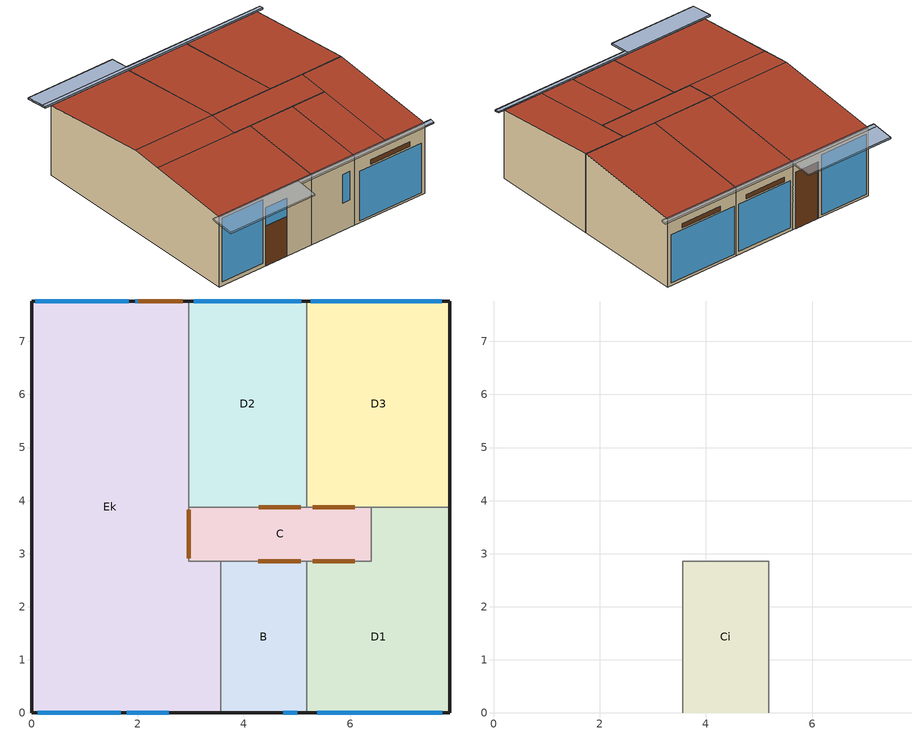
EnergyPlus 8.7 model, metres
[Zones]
D1
 floor othersideconditionsmodel (Exterior Floor): 7.88,2.86 6.4,2.86 6.4,3.88 7.88,3.88 z0; 7.88,0 5.18,0 5.18,2.86 7.88,2.86 z0
 wall outside (Exterior Wall): 5.18,0 7.88,0 z0:2.46; 7.88,0,0 7.88,3.88,0 7.88,3.88,2.86 7.88,0,2.46
 wall to Ci (Interior Wall _Rev): 5.18,0,2.46 5.18,2.86,2.46 5.18,2.86,2.75
 wall to B (Interior Wall _Rev): 5.18,0 5.18,2.86 z0:2.46
 wall to C (Interior Wall): 5.18,2.86 6.4,2.86 z0:2.75; 6.4,2.86,0 6.4,3.88,0 6.4,3.88,2.86 6.4,2.86,2.75
 wall to D3 (Interior Wall): 6.4,3.88 7.88,3.88 z0:2.86
 window (Exterior Window): 5.38,0 7.74,0 z0.07:1.82
 door (Exterior Wall Cajon): 5.81,0 7.31,0 z1.9:2.05
 door inside (Interior Door): 5.29,2.86 6.09,2.86 z0:2.05
 roof outside (Exterior Roof): 5.18,0,2.46 6.4,0,2.46 6.4,2.86,2.75 5.18,2.86,2.75; 6.4,0,2.46 7.88,0,2.46 7.88,3.88,2.86 6.4,3.88,2.86
B
 floor othersideconditionsmodel (Exterior Floor): 5.18,0 3.56,0 3.56,2.86 5.18,2.86 z0
 wall outside (Exterior Wall): 3.56,0 5.18,0 z0:2.46
 wall to Ek (Interior Wall): 3.56,0 3.56,2.86 z0:2.46
 wall to C (Interior Wall): 3.56,2.86 5.18,2.86 z0:2.46
 window (Exterior Window): 4.74,0 5,0 z0.97:1.98
 door inside (Interior Door): 4.27,2.86 5.07,2.86 z0:2.05
C
 floor othersideconditionsmodel (Exterior Floor): 6.4,2.86 2.96,2.86 2.96,3.88 6.4,3.88 z0
 wall to Ci (Interior Wall _Rev): 5.18,2.86 3.56,2.86 z2.46:2.75
 wall to Ek (Interior Wall): 3.56,2.86 2.96,2.86 z0:2.75; 2.96,2.86,0 2.96,3.88,0 2.96,3.88,2.86 2.96,2.86,2.75
 wall to D2 (Interior Wall): 2.96,3.88 5.18,3.88 z0:2.86
 wall to D3 (Interior Wall): 5.18,3.88 6.4,3.88 z0:2.86
 door inside (IRTSurface): 2.96,2.91 2.96,3.83 z0:2.71
 door inside (Interior Door): 4.28,3.88 5.07,3.88 / 5.29,3.88 6.09,3.88 z0:2.05
 roof outside (Exterior Roof): 2.96,2.86,2.75 6.4,2.86,2.75 6.4,3.88,2.86 2.96,3.88,2.86
Ek
 floor othersideconditionsmodel (Exterior Floor): 3.56,0 2.96,0 2.96,2.86 3.56,2.86 z0; 2.96,0 0,0 0,7.76 2.96,7.76 z0
 wall outside (Exterior Wall): 0,0 3.56,0 / 2.96,7.76 0,7.76 z0:2.46; 0,7.76,0 0,0,0 0,0,2.46 0,3.88,2.86 0,7.76,2.46
 wall to Ci (Interior Wall _Rev): 3.56,2.86,2.46 3.56,0,2.46 3.56,2.86,2.75
 wall to D2 (Interior Wall _Rev): 2.96,7.76,0 2.96,3.88,0 2.96,3.88,2.86 2.96,7.76,2.46
 window (Exterior Window): 1.79,0 2.59,0 z1.4:2.05; 2,7.76 1.95,7.76 z0:2.05; 0.12,0 1.68,0 z0.13:2.38; 1.83,7.76 0.07,7.76 z0.08:2.26
 door (Exterior Door): 1.79,0 2.59,0 z0:1.4; 2.85,7.76 2.01,7.76 z0:2.05
 roof outside (Exterior Roof): 0,2.86,2.75 2.96,2.86,2.75 2.96,3.88,2.86 0,3.88,2.86; 0,0,2.46 3.56,0,2.46 3.56,2.86,2.75 0,2.86,2.75; 2.96,7.76,2.46 0,7.76,2.46 0,3.88,2.86 2.96,3.88,2.86
D3
 floor othersideconditionsmodel (Exterior Floor): 7.88,3.88 5.18,3.88 5.18,7.76 7.88,7.76 z0
 wall outside (Exterior Wall): 7.88,7.76 5.18,7.76 z0:2.46; 7.88,3.88,0 7.88,7.76,0 7.88,7.76,2.46 7.88,3.88,2.86
 wall to D2 (Interior Wall): 5.18,3.88,0 5.18,7.76,0 5.18,7.76,2.46 5.18,3.88,2.86
 window (Exterior Window): 7.73,7.76 5.26,7.76 z0.09:1.82
 door (Exterior Wall Cajon): 7.3,7.76 5.8,7.76 z1.9:2.05
 roof outside (Exterior Roof): 7.88,7.76,2.46 5.18,7.76,2.46 5.18,3.88,2.86 7.88,3.88,2.86
D2
 floor othersideconditionsmodel (Exterior Floor): 5.18,3.88 2.96,3.88 2.96,7.76 5.18,7.76 z0
 wall outside (Exterior Wall): 5.18,7.76 2.96,7.76 z0:2.46
 window (Exterior Window): 5.08,7.76 3.05,7.76 z0.11:1.82
 door (Exterior Wall Cajon): 4.8,7.76 3.3,7.76 z1.9:2.05
 roof outside (Exterior Roof): 5.18,7.76,2.46 2.96,7.76,2.46 2.96,3.88,2.86 5.18,3.88,2.86
Ci
 floor to B (Interior Ceiling_Rev): 5.18,0 3.56,0 3.56,2.86 5.18,2.86 z2.46
 roof outside (Exterior Roof): 3.56,0,2.46 5.18,0,2.46 5.18,2.86,2.75 3.56,2.86,2.75
shading: -0.22,-0.8 3,-0.8 / 3,8.56 -0.22,8.56 z2.38:2.43; 8.1,0 -0.22,0 / -0.22,7.76 8.1,7.76 z2.46:2.51; 3,-0.15 8.1,-0.15 / 8.1,7.91 3,7.91 z2.45:2.5; -0.22,0,2.46 -0.22,-0.8,2.38 -0.22,-0.8,2.43 -0.22,0,2.51; -0.22,-0.8,2.38 3,-0.8,2.38 3,-0.15,2.45 -0.22,-0.15,2.45; 8.1,-0.15,2.45 -0.22,-0.15,2.45 -0.22,0,2.46 8.1,0,2.46; 3,-0.15,2.5 8.1,-0.15,2.5 8.1,0,2.51 3,0,2.51; -0.22,-0.8,2.43 3,-0.8,2.43 3,0,2.51 -0.22,0,2.51; 3,-0.8,2.38 3,-0.15,2.45 3,-0.15,2.5 3,-0.8,2.43; 3,8.56,2.43 -0.22,8.56,2.43 -0.22,7.91,2.5 3,7.91,2.5; 8.1,7.91,2.5 -0.22,7.91,2.5 -0.22,7.76,2.51 8.1,7.76,2.51; 3,7.91,2.45 8.1,7.91,2.45 8.1,7.76,2.46 3,7.76,2.46; -0.22,8.56,2.38 3,8.56,2.38 3,7.76,2.46 -0.22,7.76,2.46; 3,7.91,2.45 3,8.56,2.38 3,8.56,2.43 3,7.91,2.5; -0.22,8.56,2.38 -0.22,7.76,2.46 -0.22,7.76,2.51 -0.22,8.56,2.43
[Building]
Building: North Axis {deg}=0; Terrain=Suburbs; Loads Convergence Tolerance Value=0.04; Temperature Convergence Tolerance Value {deltaC}=0.4; Solar Distribution=FullExterior; Maximum Number of Warmup Days=25; Minimum Number of Warmup Days=6
[Site:Location]
Untitled (O1-O1:31-12)  (01-01:31-12): Latitude {deg}=-34.83; Longitude {deg}=-56.01; Time Zone {hr}=-3; Elevation {m}=33
[Site:WeatherStation]
Wind Sensor Height Above Ground {m}=20; Wind Speed Profile Exponent=0.14; Wind Speed Profile Boundary Layer Thickness {m}=270; Air Temperature Sensor Height Above Ground {m}=1.5
[Site:HeightVariation]
Wind Speed Profile Exponent=0.22; Wind Speed Profile Boundary Layer Thickness {m}=370; Air Temperature Gradient Coefficient {K/m}=0.0065
[Site:GroundTemperature:Shallow]
21.93, 20.89, 18.9, 17.02, 13.49, 11.64, 11.15, 12.12, 14.32, 17.05, 19.72, 21.47
[Site:GroundTemperature:Undisturbed:KusudaAchenbach]
GroundTemp_KA: 1.5, 1500, 2085
[Site:GroundDomain:Slab]
Base: 10, 0.61664, 5, 1.5, 2800, 850, 30, 50, Site:GroundTemperature:Undisturbed:KusudaAchenbach, GroundTemp_KA, 0, GroundCoupled_OSC, OnGrade, No, Full, No, Hourly, 1.6, 6
[Material]
Name | Roughness | Thickness {m} | Conductivity {W/m-K} | Density {kg/m3} | Specific Heat {J/kg-K} | Thermal Absorptance | Solar Absorptance | Visible Absorptance
Ladrillo de campo_.12 | Rough | 0.12 | 0.65 | 1300 | 1000 | 0.93 | 0.55 | 0.63
Hormig?n armado con 1% de acero_.1 | MediumRough | 0.1 | 2.3 | 2300 | 1000 | 0.9 | 0.5 | 0.5
Hormig?n armado con 1% de acero_.12 | MediumRough | 0.12 | 2.3 | 2300 | 1000 | 0.9 | 0.5 | 0.5
Mortero_.O2 | Rough | 0.02 | 0.41 | 999 | 1000 | 0.9 | 0.5 | 0.5
baldosa cer?mica_.O15 | Rough | 0.015 | 1 | 2000 | 800 | 0.9 | 0.45 | 0.45
Panel de fibras incluyendo MDF (densidad 6OO)_.OO5 | Rough | 0.005 | 0.14 | 600 | 1700 | 0.9 | 0.6 | 0.6
Polyvinlychloride (PVC)_.OO5 | Rough | 0.005 | 0.17 | 1390 | 900 | 0.9 | 0.7 | 0.7
Aluminio_.O1 | Rough | 0.01 | 160 | 2800 | 880 | 0.03 | 0.25 | 0.25
MatExtWall | MediumRough | 0.2 | 0.1 | 1300 | 1000 | 0.9 | 0.1 | 0.1
MatExtRoof | MediumSmooth | 0.2 | 0.1 | 1300 | 1000 | 0.9 | 0.1 | 0.1
[Material:NoMass] Roughness=Rough; Thermal Resistance {m2-K/W}=0.18; Thermal Absorptance=0.9; Solar Absorptance=0.7; Visible Absorptance=0.7
11_RVAL_2; 13_RVAL_2
[Material:InfraredTransparent]
IRTMaterial
[WindowMaterial:Glazing]
Vidrio 5mm: Optical Data Type=SpectralAverage; Thickness {m}=0.005; Solar Transmittance at Normal Incidence=0.88; Front Side Solar Reflectance at Normal Incidence=0.0808; Back Side Solar Reflectance at Normal Incidence=0.0808; Visible Transmittance at Normal Incidence=0.88; Front Side Visible Reflectance at Normal Incidence=0.0808; Back Side Visible Reflectance at Normal Incidence=0.0808; Infrared Transmittance at Normal Incidence=0; Front Side Infrared Hemispherical Emissivity=0.84; Back Side Infrared Hemispherical Emissivity=0.84; Conductivity {W/m-K}=1.4; Dirt Correction Factor for Solar and Visible Transmittance=1; Solar Diffusing=No; Young's modulus {Pa}=72000000000; Poisson's ratio=0.22
[WindowMaterial:Blind]
ProtB1: Slat Orientation=Horizontal; Slat Width {m}=0.055; Slat Separation {m}=0.055; Slat Thickness {m}=0.014; Slat Angle {deg}=0; Slat Conductivity {W/m-K}=0.45; Slat Beam Solar Transmittance=0; Front Side Slat Beam Solar Reflectance=0.92; Back Side Slat Beam Solar Reflectance=0.92; Slat Diffuse Solar Transmittance=0; Front Side Slat Diffuse Solar Reflectance=0.92; Back Side Slat Diffuse Solar Reflectance=0.92; Slat Beam Visible Transmittance=0; Front Side Slat Beam Visible Reflectance=0.5; Back Side Slat Beam Visible Reflectance=0.5; Slat Diffuse Visible Transmittance=0; Front Side Slat Diffuse Visible Reflectance=0.5; Back Side Slat Diffuse Visible Reflectance=0.5; Slat Infrared Hemispherical Transmittance=0; Front Side Slat Infrared Hemispherical Emissivity=0.9; Back Side Slat Infrared Hemispherical Emissivity=0.9; Blind to Glass Distance {m}=0.05; Blind Top Opening Multiplier=0; Blind Bottom Opening Multiplier=0; Blind Left Side Opening Multiplier=0; Blind Right Side Opening Multiplier=0; Minimum Slat Angle {deg}=0; Maximum Slat Angle {deg}=0
[Construction]
IRTSurface: IRTMaterial
Interior Wall; Interior Wall _Rev: Ladrillo de campo_.12
Interior Ceiling_Rev: Hormig?n armado con 1% de acero_.1
Exterior Floor: Hormig?n armado con 1% de acero_.12, Mortero_.O2, baldosa cer?mica_.O15
Interior Door: Panel de fibras incluyendo MDF (densidad 6OO)_.OO5, 11_RVAL_2, Panel de fibras incluyendo MDF (densidad 6OO)_.OO5
Exterior Wall Cajon: Polyvinlychloride (PVC)_.OO5, 13_RVAL_2, Polyvinlychloride (PVC)_.OO5
Exterior Door: Aluminio_.O1
Exterior Window: Vidrio 5mm
Exterior Wall: MatExtWall
Exterior Roof: MatExtRoof
[WindowProperty:ShadingControl] Shading Type=ExteriorBlind; Shading Control Is Scheduled=No; Glare Control Is Active=No; Shading Device Material=ProtB1; Type of Slat Angle Control for Blinds=FixedSlatAngle
Name | Shading Control Type | Setpoint {W/m2, W or deg C} | Setpoint 2 {W/m2 or deg C}
ControlProtB1_occup | OnNightAndOnDayIfCoolingAndHighSolarOnWindow | 300 | 0
ControlProtB1_unoccup | OnIfHighZoneAirTempAndHighSolarOnWindow | 23 | 300
[Zone] Type=1; Multiplier=1; Zone Inside Convection Algorithm=TARP; Part of Total Floor Area=Yes
Name | Volume {m3} | Floor Area {m2}
Ci | 0.6725 | 4.6332
B | 11.4063 | 4.6332
D1 | 24.3641 | 9.2316
C | 9.8384 | 3.5088
D3 | 27.8533 | 10.476
D2 | 22.9016 | 8.6136
Ek | 65.5446 | 24.6856
[SurfaceProperty:OtherSideConditionsModel]
GroundCoupled_OSC: Type of Modeling=GroundCoupledSurface
[ZoneControl:Thermostat]
HVACThermostat: Zone or ZoneList=ZonasHVAC; Control Type Schedule=Siempre4; Control 1=DualSP
[ThermostatSetpoint:DualSetpoint]
DualSP: Heating Setpoint Temperature Schedule=Set Heating; Cooling Setpoint Temperature Schedule=Set Cooling
[Schedule:Compact]
Siempre4: Through: 12/31, For: AllDays, Until: 24:00, 4
Set Heating; Set Cooling: Through: 12/31, For: AllDays, Until: 24:00, 0
[AirflowNetwork:SimulationControl]
Filtraciones: AirflowNetwork Control=MultizoneWithoutDistribution; Wind Pressure Coefficient Type=SurfaceAverageCalculation; Height Selection for Local Wind Pressure Calculation=OpeningHeight; Building Type=LowRise; Maximum Number of Iterations=1000; Initialization Type=ZeroNodePressures; Relative Airflow Convergence Tolerance=0.001; Absolute Airflow Convergence Tolerance {kg/s}=1e-05; Convergence Acceleration Limit=-0.5; Ratio of Building Width Along Short Axis to Width Along Long Axis=0.97; Height Dependence of External Node Temperature=No
[AirflowNetwork:MultiZone:Zone] Indoor and Outdoor Temperature Difference Upper Limit for Minimum Venting Open Factor {deltaC}=100; Indoor and Outdoor Enthalpy Difference Upper Limit for Minimum Venting Open Factor {deltaJ/kg}=300000; Venting Availability Schedule=OcupacionCasa; Single Sided Wind Pressure Coefficient Algorithm=Standard; Facade Width {m}=10
Ci; B; D1; D2; D3; Ek; C
[AirflowNetwork:MultiZone:Surface] Indoor and Outdoor Temperature Difference Upper Limit for Minimum Venting Open Factor {deltaC}=100; Indoor and Outdoor Enthalpy Difference Upper Limit for Minimum Venting Open Factor {deltaJ/kg}=300000; Equivalent Rectangle Method=PolygonHeight; Equivalent Rectangle Aspect Ratio=1
Name | Leakage Component | Window/Door Opening Factor, or Crack Factor | Ventilation Control Mode | Ventilation Control Zone Temperature Setpoint Schedule | Venting Availability Schedule
BlockQ1:B_Wall_1_0_0 | Wall_B_100 | 1 | NoVent
BlockQ1:D1_Wall_1_0_0 | Wall_D1_100 | 1 | NoVent
BlockQ1:D1_Wall_2_0_0 | Wall_D1_200 | 1 | NoVent
BlockQ1:D3_Wall_1_0_0 | Wall_D3_100 | 1 | NoVent
BlockQ1:D3_Wall_5_0_0 | Wall_D3_500 | 1 | NoVent
BlockQ1:D2_Wall_4_0_0 | Wall_D2_400 | 1 | NoVent
BlockQ1:Ek_Wall_1_0_0 | Wall_Ek_100 | 1 | NoVent
BlockQ1:Ek_Wall_3_0_0 | Wall_Ek_300 | 1 | NoVent
BlockQ1:Ek_Wall_4_0_0 | Wall_Ek_400 | 1 | NoVent
BlockQ1:D1_Wall_2_0_0_0_0_1_Subsurface | Cajon_D1 | 1 | NoVent
BlockQ1:D3_Wall_5_0_0_0_0_1_Subsurface | Cajon_D3 | 1 | NoVent
BlockQ1:D2_Wall_4_0_0_0_0_1_Subsurface | Cajon_D2 | 1 | NoVent
Block:Ci_Roof_1_0_0 | Roof_Ci_100 | 1 | NoVent
BlockQ1:D1_Roof_7_0_0 | Roof_D1_700 | 1 | NoVent
BlockQ1:D1_Roof_7_0_1 | Roof_D1_701 | 1 | NoVent
BlockQ1:C_Roof_8_0_0 | Roof_C_800 | 1 | NoVent
BlockQ1:D3_Roof_6_0_0 | Roof_D3_600 | 1 | NoVent
BlockQ1:D2_Roof_5_0_0 | Roof_D2_500 | 1 | NoVent
BlockQ1:Ek_Roof_8_0_0 | Roof_Ek_800 | 1 | NoVent
BlockQ1:Ek_Roof_8_0_1 | Roof_Ek_801 | 1 | NoVent
BlockQ1:Ek_Roof_9_0_0 | Roof_Ek_900 | 1 | NoVent
BlockQ1:B_Wall_1_0_0_0_0_0_Win; 7A0D94; E9D676; D646AE; BlockQ1:Ek_Wall_1_0_0_0_0_2_Win; BA9F37; BlockQ1:Ek_Wall_4_0_0_0_0_2_Win; CCBAE1 | tipoV | 0.5 | Temperature | Set Cooling | OcupacionCasa
BlockQ1:Ek_Wall_1_0_0_1_0_1_Door; BlockQ1:Ek_Wall_4_0_0_1_0_1_Door | tipoPB | 0.5 | NoVent |  | OcupacionSala
BlockQ1:C_Partition_3_0_0_0_0_0_Door_10008 | tipoPA | 0.5 | AdjacentTemperature | Set Cooling | OcupacionSala
BlockQ1:D1_Partition_4_0_0_0_0_0_Door; BlockQ1:D2_Partition_2_0_0_0_0_0_Door_10017; BlockQ1:D3_Partition_3_0_0_0_0_0_Door_10019 | tipoPA | 0.5 | AdjacentTemperature | Set Cooling | OcupacionDormitorio
Block:Ci_Partition_3_0_0 | Roof_Ci_100 | 0.5 | NoVent
[AirflowNetwork:MultiZone:ReferenceCrackConditions]
Referencia: Reference Temperature {C}=20; Reference Barometric Pressure {Pa}=101325
[AirflowNetwork:MultiZone:Surface:Crack]
Name | Air Mass Flow Coefficient at Reference Conditions {kg/s} | Air Mass Flow Exponent
Wall_B_100 | 0.000582 | 0.75
Wall_D1_100 | 0.001505 | 0.75
Wall_D1_200 | 0.000969959 | 0.75
Wall_D3_100 | 0.0015053 | 0.75
Wall_D3_500 | 0.0097 | 0.75
Wall_D2_400 | 0.0007975 | 0.75
Wall_Ek_100 | 0.0012789 | 0.75
Wall_Ek_300 | 0.00301 | 0.65
Wall_Ek_400 | 0.0010634 | 0.65
Roof_Ci_100 | 0.0006796 | 0.65
Roof_D1_700 | 0.0005147 | 0.65
Roof_D1_701 | 0.0008422 | 0.65
Roof_C_800 | 0.00051467 | 0.65
Roof_D3_600 | 0.001536 | 0.65
Roof_D2_500 | 0.0012634 | 0.65
Roof_Ek_800 | 0.000442845 | 0.65
Roof_Ek_801 | 0.001493 | 0.65
Roof_Ek_900 | 0.0016845 | 0.65
Cajon_D1 | 3.926e-05 | 0.65
Cajon_D3; Cajon_D2 | 3.296e-05 | 0.65
[AirflowNetwork:MultiZone:Component:SimpleOpening] Air Mass Flow Exponent When Opening is Closed=0.65; Discharge Coefficient=0.6
Name | Air Mass Flow Coefficient When Opening is Closed {kg/s-m} | Minimum Density Difference for Two-Way Flow {kg/m3}
tipoV | 0.000137 | 0.00001
tipoPB; tipoPA | 0.000456 | 0.0001
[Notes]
Hourly weather file: C:\ProgramData\DesignBuilder\Weather Data\MONTEVIDEO_UY-hour 1961-1990.epw
